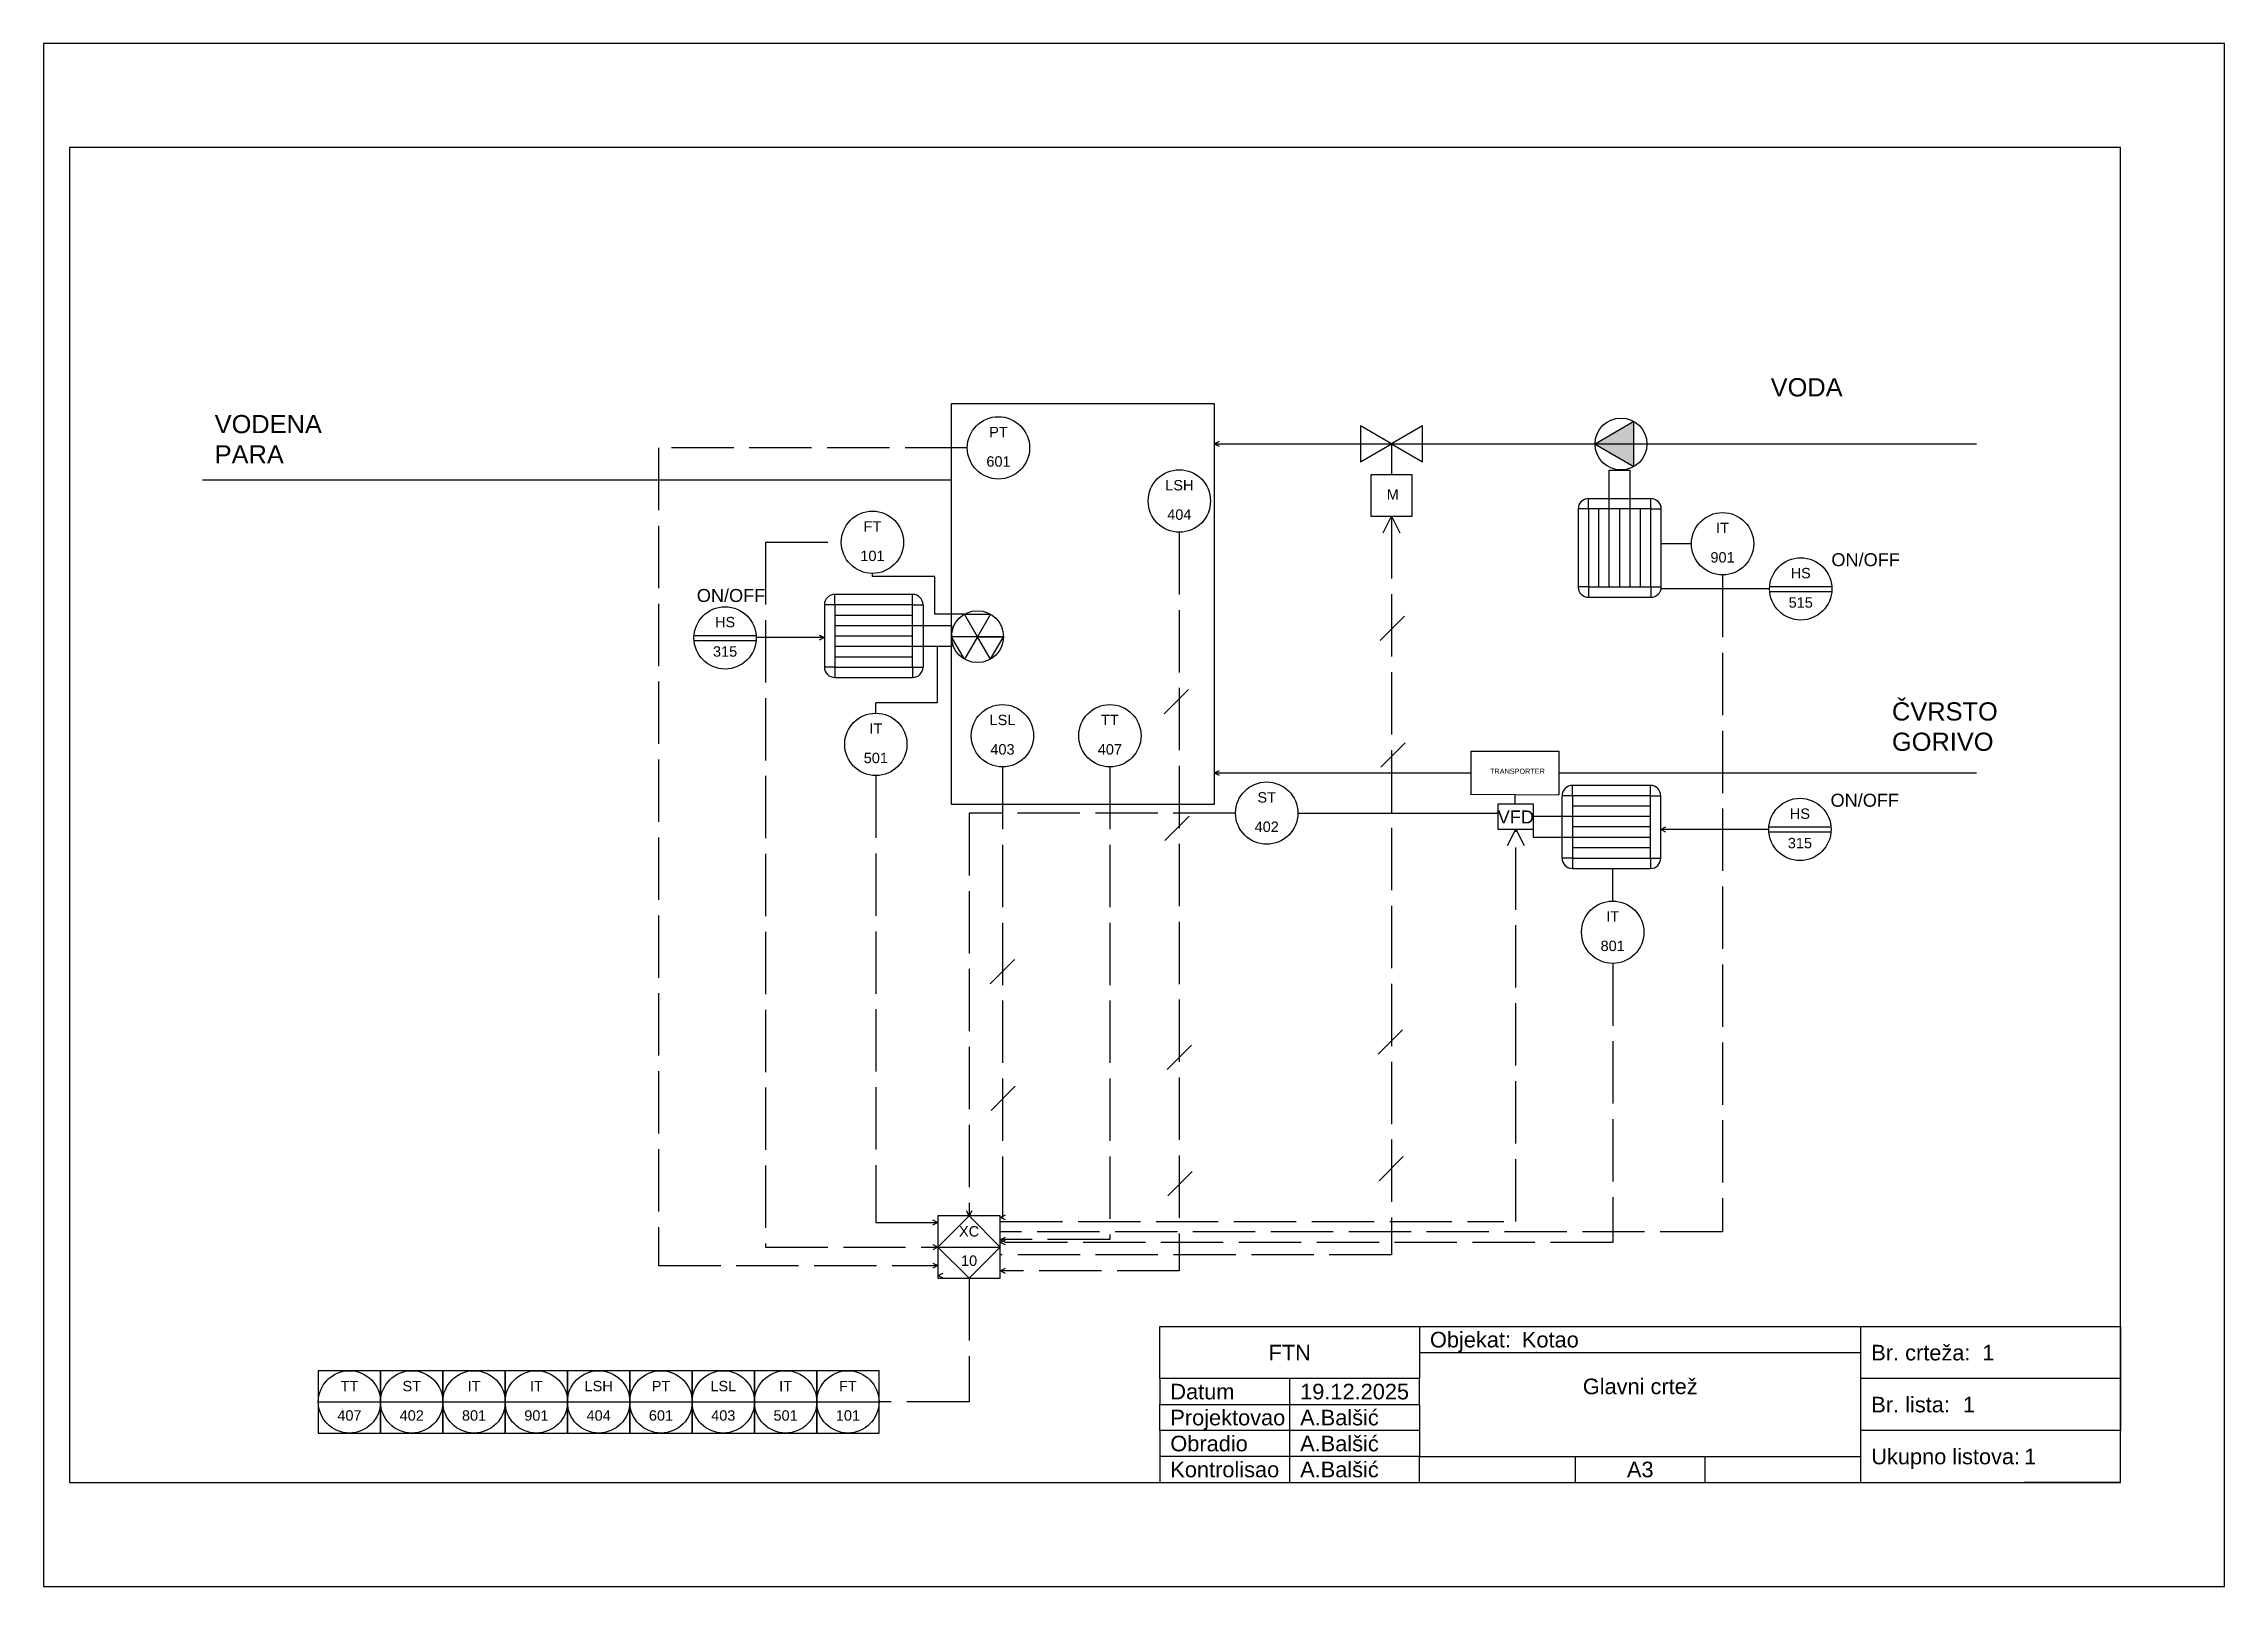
# Model space of a CAD drawing. Header units: millimetres. Extents: x 0 to 420, y 0 to 297.
import ezdxf
from ezdxf.enums import TextEntityAlignment as Align

# ---------------------------------------------------------------- set-up
doc = ezdxf.new("R2010")
doc.units = ezdxf.units.MM
doc.header["$MEASUREMENT"] = 0
doc.linetypes.add('ACAD_ISO02W100', pattern=[15, 12, -3])
for name, color, linetype in [('PDF_Geometry', 7, 'Continuous'), ('PDF_Solid Fills', 7, 'Continuous'), ('Text Layer', 7, 'Continuous')]:
    doc.layers.add(name, color=color, linetype=linetype)
doc.styles.get("Standard").update_dxf_attribs({"font": 'arial.ttf'})

# ---------------------------------------------------------------- blocks, each defined once
blk = doc.blocks.new('Tablica')
for p, q in [((-25, 20), (-30.34, 20)), ((-25, 20), (-28.26, 20)), ((-105, 0), (-105, 5)), ((-80, 0), (-80, 5)), ((0, 0), (-18.57, 0))]:
    blk.add_line(p, q)
for points in [[(-135, 30), (-135, 20), (-185, 20), (-185, 30), (-50, 30), (0, 30), (0, 20), (-50, 20), (-50, 25)], [(-135, 25), (-50, 25), (-50, 30)], [(-185, 20), (-185, 15), (-135, 15), (-135, 20)], [(-160, 0), (-160, 5), (-160, 10), (-160, 15), (-160, 20)], [(0, 20), (0, 10), (-50, 10), (-50, 15), (-50, 20)], [(-135, 10), (-185, 10), (-185, 15)], [(-135, 15), (-135, 10), (-135, 5), (-50, 5)], [(-185, 10), (-185, 5), (-185, 0), (0, 0), (0, 10)], [(-50, 0), (-50, 5), (-50, 10)], [(-135, 0), (-135, 5), (-185, 5)]]:
    blk.add_lwpolyline(points)
blk.add_point((-112.5, 25))
at = {"layer": 'Text Layer'}
for s, p in [('Objekat:', (-133, 26)), ('Br. crteža:', (-48, 23.5)), ('Datum', (-183, 16)), ('Projektovao', (-183, 11)), ('Br. lista:', (-48, 13.5)), ('Obradio', (-183, 6)), ('Ukupno listova:', (-48, 3.5)), ('Kontrolisao', (-183, 1))]:
    blk.add_text(s, height=3, dxfattribs=at).set_placement(p)
for tag, p in [('USTANOVA', (-160, 25)), ('NAZIVCRTEZA1', (-92.5, 18.5)), ('NAZIVCRTEZA2', (-92.5, 11.5)), ('FORMAT', (-92.5, 2.5))]:
    blk.add_attdef(tag, text='', height=3, dxfattribs=at).set_placement(p, align=Align.MIDDLE_CENTER)
for tag, p in [('OBJEKAT', (-115.29, 27.5)), ('BRCRTEZA', (-26.63, 25)), ('BRLISTA', (-30.34, 15)), ('ULIST', (-18.57, 5))]:
    blk.add_attdef(tag, text='', height=3, dxfattribs=at).set_placement(p, align=Align.MIDDLE_LEFT)
for tag, p in [('DATUM', (-158, 16)), ('PROJ.', (-158, 11)), ('OBRADIO', (-158, 6)), ('KONTROL.', (-158, 1))]:
    blk.add_attdef(tag, p, '', height=3, dxfattribs=at)
blk = doc.blocks.new('Motor')
for p, q in [((-25.34, 7.02), (-25.34, 9.02)), ((-10.34, 9.02), (-25.34, 9.02)), ((-10.34, 7.02), (-10.34, 9.02)), ((-25.34, 7.02), (-27.34, 7.02)), ((-27.34, 7.02), (-27.34, -4.98)), ((-25.34, 5.02), (-10.34, 5.02)), ((-10.34, 7.02), (-8.34, 7.02)), ((-8.34, 7.02), (-8.34, -4.98)), ((-25.34, 3.02), (-10.34, 3.02)), ((-25.34, 1.02), (-10.34, 1.02)), ((-10.34, 3.02), (-8.34, 3.02)), ((-8.34, 3.02), (-2.84, 3.02)), ((-2.84, 3.02), (-2.84, -0.98)), ((-25.34, -0.98), (-10.34, -0.98)), ((-25.34, -2.98), (-10.34, -2.98)), ((-10.34, -0.98), (-8.34, -0.98)), ((-8.34, -0.98), (-2.84, -0.98)), ((-25.34, -4.98), (-27.34, -4.98)), ((-25.34, -4.98), (-25.34, -6.98)), ((-25.34, -6.98), (-10.34, -6.98)), ((-10.34, -4.98), (-8.34, -4.98)), ((-10.34, -4.98), (-10.34, -6.98))]:
    blk.add_line(p, q)
blk.add_lwpolyline([(-25.34, -4.98), (-10.34, -4.98), (-10.34, 7.02), (-25.34, 7.02)], close=True)
for centre, start, end in [((-25.34, 7.02), 90, 180), ((-10.34, 7.02), 0, 90), ((-25.34, -4.98), 180, 270), ((-10.34, -4.98), 270, 0)]:
    blk.add_arc(centre, 2, start, end)
blk = doc.blocks.new('displej_glavna')
blk.add_line((0, 15), (30, 15))
blk.add_lwpolyline([(30, 0), (30, 30), (0, 30), (0, 0)], close=True)
blk.add_circle((15, 15), 15)
for tag, p in [('IME', (15, 20.1)), ('BROJ', (15, 5.9))]:
    blk.add_attdef(tag, text='', height=2.5).set_placement(p, align=Align.CENTER)
blk = doc.blocks.new('PLC_glavna')
blk.add_line((0, 15), (30, 15))
for points in [[(15, 30), (0, 15), (15, 0), (30, 15)], [(0, 30), (0, 0), (30, 0), (30, 30)]]:
    blk.add_lwpolyline(points, close=True)
for tag, p in [('IME', (15, 20.1)), ('BROJ', (15, 5.9))]:
    blk.add_attdef(tag, text='', height=2.5).set_placement(p, align=Align.CENTER)
blk = doc.blocks.new('lokalni_element')
blk.add_circle((15, 0), 15)
for tag, p in [('IME', (15, 5.1)), ('BROJ', (15, -9.1))]:
    blk.add_attdef(tag, text='', height=2.5).set_placement(p, align=Align.CENTER)
blk = doc.blocks.new('Pumpa')
at = {"true_color": 0x000000}
h = blk.add_hatch(color=18, dxfattribs=at)
h.dxf.hatch_style = 1
h.paths.add_polyline_path([(-9.68, -0.92), (-2.18, 3.41), (-9.68, 7.74)])
blk.add_lwpolyline([(-2.18, 3.41), (-9.68, 7.74), (-9.68, -0.92)], close=True)
blk.add_circle((-7.18, 3.41), 5)
blk = doc.blocks.new('pomocna_lokacija')
for p, q in [((0, 1.2), (30, 1.2)), ((0, -1.2), (30, -1.2))]:
    blk.add_line(p, q)
blk.add_circle((15, 0), 15)
for tag, p in [('IME', (15, 5.1)), ('BROJ', (15, -9.1))]:
    blk.add_attdef(tag, text='', height=2.5).set_placement(p, align=Align.CENTER)

msp = doc.modelspace()

# ---------------------------------------------------------------- linework, layer by layer
for p, q in [((420, 297), (0, 297)), ((0, 297), (0, 0)), ((420, 0), (420, 297)), ((5, 277), (5, 20)), ((400, 277), (5, 277)), ((400, 20), (400, 277)), ((174.86, 227.72), (225.46, 227.72)), ((174.86, 150.53), (174.86, 227.72)), ((225.46, 227.72), (225.46, 179.63)), ((259.61, 219.96), (259.61, 213.98)), ((317.35, 200.72), (311.53, 200.72)), ((159.63, 194.43), (159.63, 195.01)), ((171.61, 194.43), (159.63, 194.43)), ((171.61, 187.16), (171.61, 194.43)), ((332.46, 192.03), (311.61, 192.03)), ((177.36, 187.16), (171.61, 187.16)), ((257.4, 182.07), (262.08, 186.76)), ((150.37, 182.64), (137.25, 182.64)), ((172.12, 180.98), (172.12, 170.08)), ((184.86, 182.83), (174.86, 182.83)), ((179.86, 182.83), (174.86, 182.83)), ((177.36, 178.5), (174.86, 182.83)), ((179.86, 182.83), (177.36, 178.5)), ((179.86, 182.83), (184.86, 182.83)), ((179.86, 182.83), (179.86, 182.83)), ((182.36, 178.5), (179.86, 182.83)), ((182.36, 178.5), (184.86, 182.83)), ((225.46, 179.63), (225.46, 150.53)), ((215.78, 167.96), (220.47, 172.64)), ((160.28, 168.1), (160.28, 170.11)), ((172.12, 170.08), (160.28, 170.08)), ((257.53, 157.72), (262.22, 162.41)), ((274.95, 152.37), (274.95, 160.81)), ((274.95, 152.37), (274.95, 160.81)), ((274.95, 160.81), (291.84, 160.81)), ((291.84, 160.81), (291.84, 152.37)), ((274.95, 152.48), (291.84, 152.37)), ((283.42, 150.6), (283.41, 152.43)), ((225.46, 150.53), (174.86, 150.53)), ((215.91, 143.6), (220.6, 148.29)), ((241.56, 148.86), (280.04, 148.86)), ((283.5, 150.6), (280.04, 150.6)), ((280.04, 150.6), (280.04, 145.79)), ((286.95, 150.6), (283.5, 150.6)), ((286.95, 145.79), (286.95, 150.6)), ((280.04, 145.79), (283.5, 145.79)), ((283.5, 145.79), (286.95, 145.79)), ((332.3, 145.72), (311.45, 145.72)), ((302.19, 131.93), (302.19, 138.19)), ((182.32, 115.98), (187.01, 120.67)), ((257.05, 102.43), (261.74, 107.12)), ((216.38, 99.52), (221.07, 104.21)), ((182.46, 91.62), (187.14, 96.31)), ((216.51, 75.17), (221.2, 79.86)), ((257.19, 78.08), (261.87, 82.76)), ((184.67, 71.04), (184.24, 71.04)), ((5, 20), (400, 20)), ((0, 0), (420, 0))]:
    msp.add_line(p, q)
at = {"linetype": 'ACAD_ISO02W100'}
for p, q in [((177.9, 219.18), (118.41, 219.18)), ((118.41, 219.18), (118.41, 61.74)), ((259.61, 206), (259.61, 63.81)), ((218.73, 202.95), (218.73, 60.75)), ((139.02, 201.01), (139.02, 65.32)), ((139.02, 201.01), (153.63, 201.01)), ((323.35, 194.72), (323.35, 68.27)), ((160.28, 156.1), (160.28, 70.05)), ((184.67, 157.76), (184.67, 71.04)), ((205.36, 157.76), (205.36, 66.75)), ((229.56, 148.86), (178.24, 148.86)), ((178.24, 148.86), (178.24, 71.32)), ((283.55, 70.27), (283.55, 145.79)), ((302.19, 119.93), (302.19, 66.23)), ((160.28, 70.05), (172.24, 70.05)), ((184.24, 70.27), (281.23, 70.27)), ((323.35, 68.27), (184.24, 68.27)), ((139.02, 65.32), (172.24, 65.32)), ((205.36, 66.75), (184.24, 66.75)), ((302.19, 66.23), (184.24, 66.23)), ((259.61, 63.81), (184.24, 63.81)), ((118.41, 61.74), (172.24, 61.74)), ((178.24, 59.32), (178.24, 35.52)), ((218.73, 60.75), (184.24, 60.75)), ((178.24, 35.52), (160.9, 35.52))]:
    msp.add_line(p, q, dxfattribs=at)
at = {"color": 152, "true_color": 0x2776bb}
msp.add_line((225.46, 219.96), (372.27, 219.96), dxfattribs=at)
at = {"color": 242, "true_color": 0xcd2027}
for p, q in [((225.46, 156.59), (274.95, 156.59)), ((291.84, 156.59), (372.27, 156.59))]:
    msp.add_line(p, q, dxfattribs=at)
for points in [[(259.61, 219.96), (253.62, 223.42), (253.62, 216.51)], [(259.61, 219.96), (265.59, 216.51), (265.59, 223.42)], [(263.6, 213.98), (255.62, 213.98), (255.62, 206), (263.6, 206)], [(177.36, 187.16), (182.36, 187.16), (179.86, 182.83)]]:
    msp.add_lwpolyline(points, close=True)
at = {"color": 152, "true_color": 0x2776bb}
msp.add_lwpolyline([(226.46, 219.46), (225.46, 219.96), (226.46, 220.46)], dxfattribs=at)
for points in [[(258.01, 202.8), (259.61, 206), (261.2, 202.8)], [(149.37, 183.14), (150.37, 182.64), (149.37, 182.14)], [(281.96, 142.6), (283.55, 145.79), (285.15, 142.6)], [(312.45, 145.22), (311.45, 145.72), (312.45, 146.22)], [(178.74, 72.32), (178.24, 71.32), (177.74, 72.32)], [(185.24, 70.54), (184.24, 71.04), (185.24, 71.54)], [(171.22, 70.55), (172.22, 70.05), (171.22, 69.55)], [(185.24, 66.23), (184.24, 66.73), (185.24, 67.23)], [(171.24, 65.81), (172.24, 65.31), (171.24, 64.81)], [(185.24, 65.73), (184.24, 66.23), (185.24, 66.73)], [(171.23, 62.25), (172.23, 61.75), (171.23, 61.25)], [(173.24, 59.32), (172.24, 59.82), (173.24, 60.32)], [(173.24, 59.32), (172.24, 59.82), (173.24, 60.32)], [(185.24, 60.25), (184.24, 60.75), (185.24, 61.25)]]:
    msp.add_lwpolyline(points)
at = {"color": 242, "true_color": 0xcd2027}
msp.add_lwpolyline([(226.46, 156.09), (225.46, 156.59), (226.46, 157.09)], dxfattribs=at)
msp.add_circle((179.86, 182.83), 5)
at = {"layer": 'PDF_Geometry', "color": 2, "true_color": 0xf1eb1f}
msp.add_line((174.86, 212.94), (30.6, 212.94), dxfattribs=at)

# ---------------------------------------------------------------- block references
ref = msp.add_blockref('lokalni_element', (177.9, 219.18), dxfattribs=dict(xscale=0.4, yscale=0.4))
ref.add_attrib('BROJ', '601', dxfattribs={"height": 2}).set_placement((183.9, 215.56), align=Align.CENTER)
ref.add_attrib('IME', 'PT', dxfattribs={"height": 2}).set_placement((183.9, 221.22), align=Align.CENTER)
for name, p, rotation in [('Pumpa', (296.61, 223.33), 180), ('Motor', (304.56, 217.75), 90), ('Motor', (284.11, 147.22), 180)]:
    msp.add_blockref(name, p, dxfattribs=dict(rotation=rotation))
ref = msp.add_blockref('lokalni_element', (212.73, 208.95), dxfattribs=dict(xscale=0.4, yscale=0.4))
ref.add_attrib('BROJ', '404', dxfattribs={"height": 2}).set_placement((218.73, 205.33), align=Align.CENTER)
ref.add_attrib('IME', 'LSH', dxfattribs={"height": 2}).set_placement((218.73, 210.99), align=Align.CENTER)
ref = msp.add_blockref('lokalni_element', (153.63, 201.01), dxfattribs=dict(xscale=0.4, yscale=0.4))
ref.add_attrib('BROJ', '101', dxfattribs={"height": 2}).set_placement((159.63, 197.39), align=Align.CENTER)
ref.add_attrib('IME', 'FT', dxfattribs={"height": 2}).set_placement((159.63, 203.04), align=Align.CENTER)
ref = msp.add_blockref('lokalni_element', (317.35, 200.72), dxfattribs=dict(xscale=0.4, yscale=0.4))
ref.add_attrib('BROJ', '901', dxfattribs={"height": 2}).set_placement((323.35, 197.1), align=Align.CENTER)
ref.add_attrib('IME', 'IT', dxfattribs={"height": 2}).set_placement((323.35, 202.76), align=Align.CENTER)
ref = msp.add_blockref('pomocna_lokacija', (332.41, 192.03), dxfattribs=dict(xscale=0.4, yscale=0.4))
ref.add_attrib('BROJ', '515', dxfattribs={"height": 2}).set_placement((338.41, 188.41), align=Align.CENTER)
ref.add_attrib('IME', 'HS', dxfattribs={"height": 2}).set_placement((338.41, 194.07), align=Align.CENTER)
msp.add_blockref('Motor', (177.71, 181.96))
ref = msp.add_blockref('pomocna_lokacija', (125.25, 182.6), dxfattribs=dict(xscale=0.4, yscale=0.4))
ref.add_attrib('BROJ', '315', dxfattribs={"height": 2}).set_placement((131.25, 178.98), align=Align.CENTER)
ref.add_attrib('IME', 'HS', dxfattribs={"height": 2}).set_placement((131.25, 184.64), align=Align.CENTER)
ref = msp.add_blockref('lokalni_element', (154.28, 162.1), dxfattribs=dict(xscale=0.4, yscale=0.4))
ref.add_attrib('BROJ', '501', dxfattribs={"height": 2}).set_placement((160.28, 158.48), align=Align.CENTER)
ref.add_attrib('IME', 'IT', dxfattribs={"height": 2}).set_placement((160.28, 164.13), align=Align.CENTER)
ref = msp.add_blockref('lokalni_element', (178.67, 163.76), dxfattribs=dict(xscale=0.4, yscale=0.4))
ref.add_attrib('BROJ', '403', dxfattribs={"height": 2}).set_placement((184.67, 160.14), align=Align.CENTER)
ref.add_attrib('IME', 'LSL', dxfattribs={"height": 2}).set_placement((184.67, 165.8), align=Align.CENTER)
ref = msp.add_blockref('lokalni_element', (199.36, 163.76), dxfattribs=dict(xscale=0.4, yscale=0.4))
ref.add_attrib('BROJ', '407', dxfattribs={"height": 2}).set_placement((205.36, 160.14), align=Align.CENTER)
ref.add_attrib('IME', 'TT', dxfattribs={"height": 2}).set_placement((205.36, 165.8), align=Align.CENTER)
ref = msp.add_blockref('lokalni_element', (229.56, 148.86), dxfattribs=dict(xscale=0.4, yscale=0.4))
ref.add_attrib('BROJ', '402', dxfattribs={"height": 2}).set_placement((235.56, 145.24), align=Align.CENTER)
ref.add_attrib('IME', 'ST', dxfattribs={"height": 2}).set_placement((235.56, 150.89), align=Align.CENTER)
ref = msp.add_blockref('pomocna_lokacija', (332.25, 145.72), dxfattribs=dict(xscale=0.4, yscale=0.4))
ref.add_attrib('BROJ', '315', dxfattribs={"height": 2}).set_placement((338.25, 142.1), align=Align.CENTER)
ref.add_attrib('IME', 'HS', dxfattribs={"height": 2}).set_placement((338.25, 147.76), align=Align.CENTER)
ref = msp.add_blockref('lokalni_element', (296.19, 125.93), dxfattribs=dict(xscale=0.4, yscale=0.4))
ref.add_attrib('BROJ', '801', dxfattribs={"height": 2}).set_placement((302.19, 122.31), align=Align.CENTER)
ref.add_attrib('IME', 'IT', dxfattribs={"height": 2}).set_placement((302.19, 127.97), align=Align.CENTER)
ref = msp.add_blockref('PLC_glavna', (172.24, 59.32), dxfattribs=dict(xscale=0.4, yscale=0.4))
ref.add_attrib('BROJ', '10', dxfattribs={"height": 2}).set_placement((178.24, 61.7), align=Align.CENTER)
ref.add_attrib('IME', 'XC', dxfattribs={"height": 2}).set_placement((178.24, 67.35), align=Align.CENTER)
ref = msp.add_blockref('Tablica', (400, 20))
ref.add_attrib('NAZIVCRTEZA1', 'Glavni crtež', dxfattribs={"layer": 'Text Layer', "height": 3}).set_placement((307.5, 38.5), align=Align.MIDDLE_CENTER)
ref.add_attrib('FORMAT', 'A3', dxfattribs={"layer": 'Text Layer', "height": 3}).set_placement((307.5, 22.5), align=Align.MIDDLE_CENTER)
ref.add_attrib('USTANOVA', 'FTN', dxfattribs={"layer": 'Text Layer', "height": 3}).set_placement((240, 45), align=Align.MIDDLE_CENTER)
ref.add_attrib('KONTROL.', 'A.Balšić', (242, 21), dxfattribs={"layer": 'Text Layer', "height": 3})
ref.add_attrib('OBRADIO', 'A.Balšić', (242, 26), dxfattribs={"layer": 'Text Layer', "height": 3})
ref.add_attrib('PROJ.', 'A.Balšić', (242, 31), dxfattribs={"layer": 'Text Layer', "height": 3})
ref.add_attrib('DATUM', '19.12.2025', (242, 36), dxfattribs={"layer": 'Text Layer', "height": 3})
ref.add_attrib('OBJEKAT', 'Kotao', dxfattribs={"layer": 'Text Layer', "height": 3}).set_placement((284.71, 47.5), align=Align.MIDDLE_LEFT)
ref.add_attrib('BRCRTEZA', '1', dxfattribs={"layer": 'Text Layer', "height": 3}).set_placement((373.37, 45), align=Align.MIDDLE_LEFT)
ref.add_attrib('BRLISTA', '1', dxfattribs={"layer": 'Text Layer', "height": 3}).set_placement((369.66, 35), align=Align.MIDDLE_LEFT)
ref.add_attrib('ULIST', '1', dxfattribs={"layer": 'Text Layer', "height": 3}).set_placement((381.43, 25), align=Align.MIDDLE_LEFT)
ref = msp.add_blockref('displej_glavna', (52.9, 29.52), dxfattribs=dict(xscale=0.4, yscale=0.4))
ref.add_attrib('BROJ', '407', dxfattribs={"height": 2}).set_placement((58.9, 31.9), align=Align.CENTER)
ref.add_attrib('IME', 'TT', dxfattribs={"height": 2}).set_placement((58.9, 37.56), align=Align.CENTER)
ref = msp.add_blockref('displej_glavna', (64.9, 29.52), dxfattribs=dict(xscale=0.4, yscale=0.4))
ref.add_attrib('BROJ', '402', dxfattribs={"height": 2}).set_placement((70.9, 31.9), align=Align.CENTER)
ref.add_attrib('IME', 'ST', dxfattribs={"height": 2}).set_placement((70.9, 37.56), align=Align.CENTER)
ref = msp.add_blockref('displej_glavna', (76.9, 29.52), dxfattribs=dict(xscale=0.4, yscale=0.4))
ref.add_attrib('BROJ', '801', dxfattribs={"height": 2}).set_placement((82.9, 31.9), align=Align.CENTER)
ref.add_attrib('IME', 'IT', dxfattribs={"height": 2}).set_placement((82.9, 37.56), align=Align.CENTER)
ref = msp.add_blockref('displej_glavna', (88.9, 29.52), dxfattribs=dict(xscale=0.4, yscale=0.4))
ref.add_attrib('BROJ', '901', dxfattribs={"height": 2}).set_placement((94.9, 31.9), align=Align.CENTER)
ref.add_attrib('IME', 'IT', dxfattribs={"height": 2}).set_placement((94.9, 37.56), align=Align.CENTER)
ref = msp.add_blockref('displej_glavna', (100.9, 29.52), dxfattribs=dict(xscale=0.4, yscale=0.4))
ref.add_attrib('BROJ', '404', dxfattribs={"height": 2}).set_placement((106.9, 31.9), align=Align.CENTER)
ref.add_attrib('IME', 'LSH', dxfattribs={"height": 2}).set_placement((106.9, 37.56), align=Align.CENTER)
ref = msp.add_blockref('displej_glavna', (112.9, 29.52), dxfattribs=dict(xscale=0.4, yscale=0.4))
ref.add_attrib('BROJ', '601', dxfattribs={"height": 2}).set_placement((118.9, 31.9), align=Align.CENTER)
ref.add_attrib('IME', 'PT', dxfattribs={"height": 2}).set_placement((118.9, 37.56), align=Align.CENTER)
ref = msp.add_blockref('displej_glavna', (124.9, 29.52), dxfattribs=dict(xscale=0.4, yscale=0.4))
ref.add_attrib('BROJ', '403', dxfattribs={"height": 2}).set_placement((130.9, 31.9), align=Align.CENTER)
ref.add_attrib('IME', 'LSL', dxfattribs={"height": 2}).set_placement((130.9, 37.56), align=Align.CENTER)
ref = msp.add_blockref('displej_glavna', (136.9, 29.52), dxfattribs=dict(xscale=0.4, yscale=0.4))
ref.add_attrib('BROJ', '501', dxfattribs={"height": 2}).set_placement((142.9, 31.9), align=Align.CENTER)
ref.add_attrib('IME', 'IT', dxfattribs={"height": 2}).set_placement((142.9, 37.56), align=Align.CENTER)
ref = msp.add_blockref('displej_glavna', (148.9, 29.52), dxfattribs=dict(xscale=0.4, yscale=0.4))
ref.add_attrib('BROJ', '101', dxfattribs={"height": 2}).set_placement((154.9, 31.9), align=Align.CENTER)
ref.add_attrib('IME', 'FT', dxfattribs={"height": 2}).set_placement((154.9, 37.56), align=Align.CENTER)

# ---------------------------------------------------------------- texts
at = {"attachment_point": 1}
for s, width, insert, char_height in [('ON/OFF', 6.4824, (344.31, 198.9), 2.5), ('ON/OFF', 6.4824, (125.8, 192.01), 2.5), ('TRANSPORTER', 15.5694, (278.57, 157.43), 1), ('ON/OFF', 6.4824, (344.15, 152.59), 2.5), ('VFD', 4.052, (280.04, 149.38), 2.5)]:
    msp.add_mtext_dynamic_manual_height_columns(s, width=width, gutter_width=1, heights=[0], dxfattribs=dict(at, insert=insert, char_height=char_height))
at = {"layer": 'PDF_Geometry', "insert": (258.67, 211.22), "char_height": 2, "attachment_point": 1}
msp.add_mtext_dynamic_manual_height_columns('M', width=7.9794, gutter_width=1, heights=[0], dxfattribs=at)
at = {"layer": 'PDF_Geometry', "color": 1, "insert": (355.98, 170.19), "char_height": 3.5, "attachment_point": 1}
msp.add_mtext_dynamic_manual_height_columns('{\\fArial|b0|i0|c238|p34;ČVRSTO GORIVO}', width=18.7587, gutter_width=2.44, heights=[10.5], dxfattribs=at)
at = {"layer": 'PDF_Solid Fills', "color": 152, "char_height": 3.5, "attachment_point": 1}
for s, insert in [('VODA', (332.62, 232.59)), ('{\\C41;\\c5369588;VODENA PARA}', (32.95, 225.51))]:
    msp.add_mtext_dynamic_manual_height_columns(s, width=18.7587, gutter_width=2.44, heights=[10.5], dxfattribs=dict(at, insert=insert))

doc.saveas('drawing.dxf')
